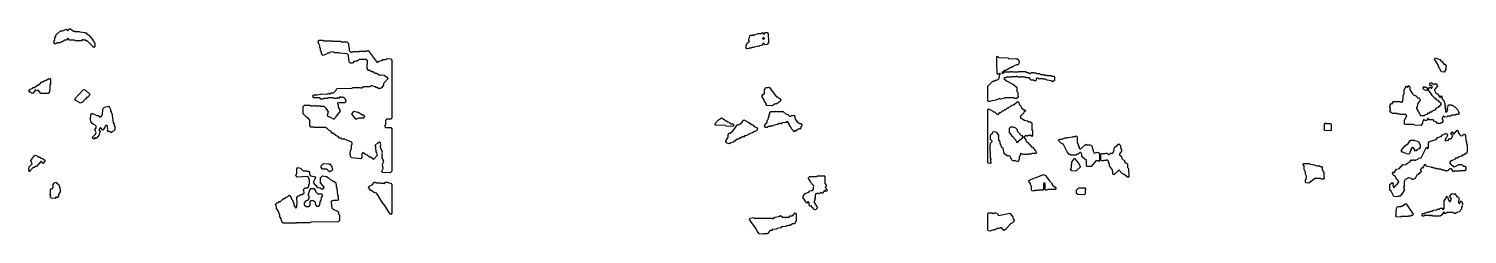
# Model space of a CAD drawing. Header units: millimetres. Extents: x 0 to 8214, y 0 to 597.
# Drawn here: x 4261 to 8214, y 10 to 574 of the extents above; entities that cross this region are included whole.
import ezdxf

# ---------------------------------------------------------------- set-up
doc = ezdxf.new("R2010")
doc.units = ezdxf.units.MM
doc.layers.add('K', color=7, linetype='Continuous')

msp = doc.modelspace()

# ---------------------------------------------------------------- linework, layer by layer
at = {"layer": 'K'}
for points in [[(4423.2, 540), (4420.9, 540), (4417.4, 542.9), (4412.8, 542.9), (4411.7, 544.3), (4408.3, 544.3), (4406, 541.4), (4393.3, 541.4), (4392.2, 540), (4387.5, 542.9), (4373.7, 542.9), (4369.1, 548.5), (4364.6, 542.9), (4360, 542.9), (4358.8, 541.4), (4356.5, 541.4), (4354.2, 538.6), (4350.8, 538.6), (4347.3, 535.7), (4340.4, 535.7), (4335.8, 532.9), (4333.4, 532.9), (4330.5, 536.5), (4331.6, 539.4), (4330.5, 540.8), (4332.8, 543.7), (4332.8, 549.4), (4336.2, 553.7), (4336.2, 556.6), (4348.4, 568.8), (4353, 568.8), (4354.2, 570.3), (4355.4, 568.8), (4364.5, 573.1), (4369.1, 568.8), (4373.7, 574.5), (4376.1, 574.5), (4385.2, 567.4), (4387.6, 568.8), (4388.7, 567.3), (4400.2, 567.3), (4401.4, 565.9), (4415.2, 564.5), (4416.4, 563.1), (4418.7, 563.1), (4422.1, 558.8), (4424.4, 558.8), (4437.7, 543.7), (4437.7, 542.3), (4442.3, 536.6), (4443.4, 533.7), (4443.4, 526.5), (4440.5, 522.8), (4423.2, 540)], [(6232.6, 522.2), (6232.6, 529.4), (6236.4, 535.9), (6239.7, 537.3), (6242.3, 540.8), (6240.2, 543.6), (6240.2, 546.6), (6243.4, 552.2), (6242.3, 553.7), (6245.1, 557.3), (6250.4, 557.3), (6251.6, 558.8), (6252.7, 557.3), (6255.8, 557.3), (6256.9, 558.8), (6264.4, 560.2), (6265.5, 561.6), (6267.7, 561.6), (6268.8, 560.3), (6269.8, 561.6), (6274.1, 561.6), (6277.4, 564.5), (6281.7, 558.8), (6285.9, 564.5), (6290.3, 564.5), (6293.1, 560.9), (6294.2, 536.5), (6290.3, 531.4), (6284.9, 530), (6280.6, 535.7), (6275.3, 528.6), (6269.9, 527.2), (6268.8, 525.7), (6264.5, 527.1), (6263.4, 525.7), (6254.8, 524.3), (6253.8, 522.9), (6249.5, 522.9), (6248.4, 521.4), (6246.2, 522.8), (6245.2, 521.4), (6240.9, 521.4), (6239.8, 520), (6234.8, 519.3), (6232.6, 522.2)], [(5233.9, 202.3), (5237.5, 209.4), (5235.1, 212.2), (5235.1, 215.1), (5232.7, 219.4), (5232.7, 229.4), (5233.9, 230.8), (5232.7, 233.7), (5233.9, 235.1), (5228, 247.9), (5228, 250.9), (5229.1, 252.2), (5227.9, 253.7), (5229.1, 256.5), (5228, 257.9), (5228, 260.8), (5225.1, 264.2), (5222.7, 261.4), (5220.4, 261.4), (5212.7, 253.7), (5213.9, 250.8), (5213.9, 243.7), (5215.1, 242.3), (5215.1, 236.6), (5217.4, 233.7), (5218.6, 226.5), (5208.4, 215.7), (5201.2, 221.4), (5197.6, 221.4), (5191.7, 227.2), (5186.9, 228.6), (5179.8, 234.3), (5176.9, 230.8), (5176.9, 220.8), (5173.9, 217.1), (5148.8, 220), (5145.7, 223.6), (5145.7, 227.9), (5144.5, 229.4), (5145.7, 240.9), (5148.1, 243.7), (5148.1, 253.7), (5150.5, 258), (5150.5, 260.8), (5147.6, 264.3), (5130.9, 270), (5129.7, 271.4), (5122.6, 271.4), (5117.8, 274.3), (5115.4, 274.3), (5111.8, 278.6), (5105.8, 280), (5098.7, 287.1), (5096.3, 287.1), (5091.5, 292.9), (5085.6, 295.7), (5082, 300), (5077.3, 302.9), (5046.3, 302.9), (5045.1, 304.3), (5036.7, 304.3), (5033.7, 307.9), (5033.7, 319.4), (5034.9, 322.2), (5029.5, 328.6), (5024.8, 331.5), (5015.8, 340.8), (5015.8, 360.9), (5018.8, 364.5), (5034.4, 364.5), (5035.6, 363.1), (5042.7, 363.1), (5043.9, 364.5), (5045.1, 363.1), (5046.3, 364.5), (5047.5, 363.1), (5063, 363.1), (5064.2, 361.6), (5072.6, 361.6), (5078, 356.6), (5083.9, 346.5), (5081.6, 336.6), (5084.5, 333.1), (5086.8, 333.1), (5099.9, 325.9), (5106.4, 332.3), (5106.4, 333.7), (5118.3, 348), (5114.7, 356.5), (5112.3, 359.4), (5112.3, 365.1), (5109.9, 368), (5113, 371.6), (5130.9, 371.6), (5133.8, 375.1), (5131.4, 380.8), (5127.3, 385.7), (5124.9, 385.7), (5123.8, 387.1), (5122.6, 385.7), (5119, 385.7), (5116.6, 387.1), (5113, 382.8), (5111.8, 384.3), (5109.5, 384.3), (5108.3, 382.9), (5098.7, 382.9), (5097.5, 384.3), (5084.5, 384.3), (5083.3, 382.9), (5071.4, 382.9), (5070.2, 381.4), (5064.1, 381.4), (5061.7, 384.3), (5045, 384.3), (5042, 389.4), (5045.1, 393.1), (5049.9, 393.1), (5052.2, 391.7), (5053.4, 393.1), (5064.1, 394.5), (5065.3, 395.9), (5080.8, 394.5), (5085.7, 397.4), (5086.9, 395.9), (5089.2, 395.9), (5092.7, 398.8), (5098.7, 398.8), (5105.2, 405.2), (5108.2, 410.2), (5149.9, 411.6), (5151.1, 413.1), (5172.7, 413.1), (5173.8, 411.7), (5175, 413.1), (5176.2, 411.7), (5180.9, 415.9), (5198.8, 415.9), (5203.6, 418.8), (5213.2, 415.9), (5214.4, 414.5), (5218, 414.5), (5222.7, 411.6), (5228.6, 411.6), (5229.8, 413.1), (5232.2, 413.1), (5237.5, 419.4), (5237.5, 425.1), (5249.4, 438), (5246.5, 441.4), (5244.1, 441.4), (5238.2, 445.7), (5228.7, 447.1), (5226.3, 445.7), (5216.7, 451.4), (5213.1, 451.4), (5206, 457.1), (5204.8, 455.7), (5198.8, 460), (5195.2, 460), (5191, 465.1), (5192.2, 486.5), (5189.3, 490), (5170.3, 490), (5161.9, 484.3), (5160.7, 485.7), (5158.3, 484.3), (5156, 485.7), (5151.2, 480), (5145.2, 480), (5142.1, 483.6), (5142.1, 486.5), (5141, 487.9), (5139.8, 502.2), (5136.8, 505.7), (5115.4, 507.1), (5114.2, 508.6), (5101.1, 508.6), (5099.9, 510), (5092.8, 511.4), (5085.7, 507.1), (5082.1, 507.1), (5079.7, 504.3), (5070.1, 501.4), (5065.9, 506.5), (5065.9, 510.8), (5063.5, 515.1), (5063.5, 519.4), (5061.1, 523.6), (5061.1, 527.9), (5056.3, 536.5), (5056.3, 539.4), (5059.4, 543.1), (5070.2, 543.1), (5071.4, 541.6), (5095.2, 541.6), (5096.4, 540.2), (5119.1, 540.2), (5120.2, 538.8), (5135.7, 538.8), (5140, 533.7), (5141.2, 522.3), (5142.3, 520.9), (5142.3, 515.1), (5146.5, 510.2), (5149.9, 510.2), (5151.1, 511.6), (5170.2, 511.6), (5171.4, 513.1), (5190.5, 513.1), (5191.7, 514.5), (5194.1, 514.5), (5219.1, 481.7), (5223.8, 485.9), (5231, 487.3), (5234.6, 490.2), (5241.7, 490.2), (5247.7, 493.1), (5256.1, 491.6), (5259.2, 488), (5259.2, 329.4), (5256.1, 325.7), (5244.2, 325.7), (5241.3, 322.2), (5241.3, 310.8), (5238.9, 306.5), (5241.8, 303.1), (5256.1, 303.1), (5259.2, 299.4), (5259.2, 183.6), (5254.9, 178.6), (5234, 179.3), (5231.5, 183.7), (5235.1, 190.8), (5233.9, 202.3)], [(6283.2, 548), (6280.6, 551.4), (6278, 548), (6280.6, 544.6), (6283.2, 548)], [(6896.6, 376.5), (6896.6, 416.6), (6911.1, 430.2), (6913.8, 430.2), (6917.9, 433.1), (6920.7, 433.1), (6926.1, 435.9), (6928.1, 438), (6929.5, 448), (6932.2, 450.8), (6930.3, 452.8), (6927.6, 450), (6924.8, 450), (6922.7, 452.2), (6922.7, 463.6), (6921.3, 465.1), (6921.3, 496.6), (6923.4, 498.8), (6927.6, 495.9), (6952.3, 494.5), (6955, 491.6), (6974.2, 493.1), (6975.6, 491.6), (6979.7, 491.6), (6983.2, 485.1), (6981.8, 477.9), (6979.7, 475.7), (6975.6, 475.7), (6967.4, 471.5), (6964.6, 468.6), (6961.9, 468.6), (6946.8, 460), (6944, 460), (6935.3, 453.7), (6937.2, 451.6), (6941.2, 453), (6944, 455.9), (6959, 455.9), (6960.4, 457.3), (6963.2, 457.3), (6964.6, 455.9), (6981, 455.9), (6982.4, 457.3), (7000.3, 457.3), (7004.4, 454.5), (7008.5, 454.5), (7011.2, 451.6), (7013.9, 451.6), (7016.6, 454.5), (7019.5, 454.5), (7020.8, 453.1), (7022.2, 454.5), (7023.6, 453.1), (7029.1, 453.1), (7030.4, 451.6), (7038.7, 451.6), (7041.4, 448.8), (7051, 448.8), (7052.4, 447.3), (7057.8, 447.3), (7059.2, 445.9), (7071.6, 445.9), (7072.9, 444.5), (7078.4, 444.5), (7080.5, 442.3), (7080.5, 432.2), (7075.6, 428.6), (7071.5, 431.4), (7060.5, 432.9), (7055, 435.7), (7049.5, 435.7), (7048.2, 437.1), (7035.8, 437.1), (7034.5, 438.6), (7031.8, 438.6), (7029.8, 436.5), (7029.8, 433.6), (7027.7, 431.4), (7024.9, 431.4), (7023.5, 432.9), (7015.2, 432.9), (7011.1, 440), (7001.6, 440), (7000.2, 441.4), (6994.7, 441.4), (6993.3, 442.9), (6990.7, 442.9), (6989.3, 441.4), (6979.6, 441.4), (6975.6, 444.3), (6974.2, 442.9), (6963.2, 442.9), (6961.9, 441.4), (6952.2, 441.4), (6950.8, 442.8), (6945.4, 440), (6942.7, 440), (6940.7, 438), (6948.2, 431.6), (6967.4, 421.6), (6974.9, 415.2), (6976.3, 412.3), (6976.3, 402.3), (6979.1, 399.4), (6979.1, 390.9), (6980.4, 389.4), (6980.4, 386.5), (6975.6, 382.9), (6970, 382.9), (6968.6, 384.3), (6942.7, 384.3), (6941.3, 382.9), (6931.6, 381.4), (6930.3, 382.8), (6919.4, 378.6), (6904.3, 375.7), (6902.9, 374.3), (6898, 375), (6896.6, 376.5)], [(8144.1, 456.4), (8135.5, 470.8), (8135.5, 473.6), (8124.1, 490.8), (8126.6, 494.5), (8139, 490.2), (8142.8, 485.9), (8144.7, 485.9), (8150.4, 477.3), (8153.2, 477.3), (8156.6, 472.3), (8155.6, 469.4), (8155.6, 462.2), (8151.3, 455.7), (8144.1, 456.4)], [(4266.7, 400), (4264.4, 400), (4261.4, 403.7), (4265.5, 408.8), (4271.3, 410.2), (4273.6, 413.1), (4277, 413.1), (4283.9, 418.8), (4286.2, 418.8), (4288.5, 421.6), (4290.8, 421.6), (4297.7, 428.8), (4301.2, 428.8), (4303.5, 431.6), (4305.8, 431.6), (4306.9, 433.1), (4310.4, 433.1), (4315, 437.3), (4317.3, 437.3), (4318.5, 438.8), (4321.5, 435.1), (4321.5, 423.6), (4319.2, 420.8), (4319.2, 406.5), (4318, 405.1), (4318, 400.8), (4315.1, 397.1), (4294.3, 397.1), (4287.4, 405.7), (4282.8, 404.3), (4281.6, 405.7), (4279.4, 405.7), (4272.5, 397.1), (4268.4, 397.9), (4266.7, 400)], [(4388, 382.3), (4411.7, 407.4), (4417.5, 405.9), (4429.7, 393.7), (4423.2, 385.7), (4422.1, 387.1), (4417.5, 381.4), (4416.4, 381.4), (4409.5, 372.9), (4403.6, 370), (4390.9, 377.2), (4388, 382.3)], [(6287.5, 366.5), (6287.5, 369.4), (6282.1, 376.5), (6282.1, 379.4), (6276.7, 386.5), (6276.7, 390.9), (6279.5, 394.6), (6280.6, 393.1), (6283.2, 396.6), (6283.2, 408), (6288.1, 413.1), (6293.5, 413.1), (6295.7, 414.5), (6316.2, 387.3), (6319.4, 387.3), (6323.7, 383.1), (6325.8, 383.1), (6328.6, 379.4), (6325.9, 374.3), (6315, 367.1), (6312.9, 368.6), (6304.3, 362.9), (6289.7, 363.6), (6287.5, 366.5)], [(8067.8, 311.4), (8043.1, 311.4), (8040.7, 315.1), (8041.6, 316.6), (8041.6, 323.7), (8048.3, 335.1), (8046, 338.6), (8030.8, 338.6), (8029.8, 340), (8023.2, 340), (8022.2, 341.4), (8009, 341.4), (8006.1, 344.3), (8004.2, 344.3), (8001.8, 348), (8003.7, 350.8), (8003.7, 355.1), (8001.8, 357.9), (8001.8, 360.8), (8003.7, 363.7), (8002.7, 365.1), (8005.2, 368.8), (8007.1, 367.4), (8011.8, 374.5), (8030.9, 374.5), (8031.8, 373.1), (8035.5, 373.1), (8037.8, 376.6), (8037.8, 380.8), (8038.8, 382.3), (8038.8, 392.3), (8040.7, 395.1), (8040.7, 405.1), (8041.6, 408), (8046.9, 417.4), (8049.8, 414.5), (8051.6, 414.5), (8054.5, 418.9), (8057, 415.1), (8057, 408), (8064.1, 395.9), (8066.9, 393), (8073.6, 390.2), (8078.3, 384.5), (8082.1, 384.5), (8085.5, 379.4), (8085.5, 377.9), (8079.8, 370.8), (8077.9, 366.5), (8076.9, 360.8), (8075, 357.9), (8075, 355.1), (8080.7, 346.6), (8085.9, 335.9), (8097.2, 335.9), (8100, 338.8), (8105.7, 340.2), (8107.6, 343.1), (8109.5, 341.7), (8113.3, 345.9), (8117.1, 345.9), (8119, 348.8), (8126.6, 351.6), (8131.3, 357.3), (8135.1, 358.8), (8137, 361.6), (8138.9, 361.6), (8144, 368), (8141.7, 371.4), (8137.9, 372.9), (8135.1, 377.2), (8131.3, 378.6), (8129.4, 381.5), (8124.7, 384.3), (8119, 390), (8107.1, 408), (8110.4, 413.1), (8112.3, 413.1), (8113.3, 414.6), (8115.3, 411.6), (8117.1, 411.6), (8119.4, 415.1), (8117.1, 418.6), (8115.3, 418.6), (8114.3, 417.1), (8110.9, 422.2), (8113.3, 425.9), (8117.2, 425.9), (8123.8, 421.7), (8125.6, 423.1), (8129.5, 423.1), (8132.9, 418), (8124.4, 406.5), (8124.4, 405.1), (8128.6, 397.3), (8132.4, 395.9), (8138.1, 387.3), (8139.9, 386), (8142.7, 390.3), (8145.2, 386.5), (8143.3, 383.7), (8149.9, 376.6), (8152.8, 369.4), (8152.8, 363.7), (8154.7, 360.8), (8152.8, 356.5), (8154.7, 353.7), (8154.7, 348), (8157, 344.6), (8161.1, 350.8), (8159.2, 355.1), (8162.1, 360.8), (8161.1, 362.2), (8163.6, 365.9), (8169.4, 365.9), (8170.3, 364.5), (8174.1, 364.5), (8176.9, 361.6), (8180.7, 360.2), (8183.6, 355.9), (8187.4, 353), (8192.7, 343.7), (8189.3, 338.6), (8187.3, 338.6), (8186.3, 340), (8181.7, 337.1), (8173.1, 337.1), (8168.4, 334.3), (8165.6, 334.3), (8164.6, 332.8), (8163.6, 334.3), (8159.9, 334.3), (8158.9, 332.9), (8153.1, 331.4), (8149.4, 335.7), (8144.3, 328), (8147.1, 323.7), (8147.1, 319.4), (8144.7, 315.7), (8142.8, 315.7), (8141.8, 314.3), (8138.1, 314.3), (8137.1, 312.8), (8136.1, 314.3), (8133.2, 314.3), (8129.4, 318.6), (8124.7, 320), (8120.9, 324.3), (8110.5, 324.3), (8106.7, 328.5), (8103, 322.9), (8097.2, 322.9), (8096.2, 324.3), (8094.4, 324.3), (8092.1, 320.8), (8091.2, 315.1), (8086.8, 308.6), (8068.7, 310), (8067.8, 311.4)], [(8092.8, 410.8), (8096.2, 416), (8098.2, 414.5), (8102, 414.5), (8105.4, 409.4), (8103, 404.3), (8095.3, 407.2), (8092.8, 410.8)], [(4436.3, 276.5), (4444.4, 285.2), (4446.7, 289.4), (4443.2, 296.5), (4446.7, 302.3), (4446.7, 306.5), (4443.9, 310), (4439.3, 311.4), (4435.8, 314.3), (4431.7, 319.3), (4430.6, 329.4), (4431.7, 330.9), (4431.7, 338), (4434.7, 341.6), (4437, 341.6), (4448.6, 335.9), (4452, 335.9), (4458.9, 331.7), (4464, 338), (4465.1, 352.3), (4466.3, 355.2), (4469.2, 358.8), (4480.8, 361.6), (4483.7, 358), (4486, 352.3), (4486, 349.4), (4488.3, 346.6), (4488.3, 343.7), (4489.5, 342.3), (4492.9, 316.6), (4496.4, 312.3), (4496.4, 308), (4497.5, 306.6), (4497.5, 296.5), (4494.6, 292.9), (4490, 291.4), (4487.7, 288.5), (4483, 292.8), (4480.7, 291.4), (4477.8, 295.1), (4478.9, 297.9), (4477.7, 299.4), (4478.9, 300.8), (4477.8, 302.2), (4477.8, 306.5), (4473.9, 310), (4471.1, 306.5), (4469.9, 302.2), (4464.6, 295.7), (4458.9, 302.8), (4453.8, 296.5), (4457.3, 292.3), (4455, 285.1), (4456.1, 283.7), (4446.2, 272.8), (4443.9, 275.7), (4440.5, 271.4), (4438.7, 272.2), (4436.3, 276.5)], [(6898.7, 354.5), (6909.8, 348.8), (6912.5, 345.9), (6915.3, 345.9), (6922.1, 340.2), (6926.1, 340.2), (6930.3, 344.5), (6933, 344.5), (6937.1, 348.8), (6939.9, 348.8), (6944, 353.1), (6946.7, 353.1), (6950.8, 357.3), (6953.6, 357.3), (6956.3, 360.2), (6960.4, 361.6), (6963.1, 364.5), (6967.3, 365.9), (6979.7, 374.5), (6981.8, 372.3), (6983.2, 366.6), (6987.3, 362.3), (6988.7, 358), (6996.1, 351.6), (6998.9, 351.6), (7001.1, 349.4), (6995.5, 345.1), (6995.5, 343.6), (6987.3, 335.1), (6985.9, 330.9), (6997.5, 323.1), (7005.7, 321.6), (7009.9, 318.8), (7014, 318.8), (7017.5, 315.1), (7017.5, 296.6), (7020.2, 293.7), (7020.2, 280.8), (7018, 278.5), (7013.9, 282.8), (7012.6, 281.4), (7007.1, 281.4), (7004.3, 278.5), (7002.9, 280), (7000.3, 280), (6995.6, 276.5), (7001, 269.4), (7002.4, 265.2), (7005.8, 263), (7018.1, 248.8), (7019.5, 248.8), (7028.4, 239.4), (7031.2, 233.7), (7029.1, 231.4), (7018.1, 231.4), (7016.7, 230), (7007.1, 230), (7005.7, 228.6), (6994.7, 228.6), (6987.9, 231.4), (6985.9, 229.3), (6985.9, 225.1), (6983.2, 222.2), (6983.2, 215.1), (6979.7, 208.5), (6972.8, 211.4), (6965.9, 211.4), (6962.4, 215), (6959.7, 222.2), (6957.7, 224.3), (6955, 225.7), (6949.5, 225.7), (6941.9, 232.2), (6939.1, 245.1), (6935, 249.3), (6933.6, 255.1), (6930.9, 257.9), (6930.9, 263.6), (6926.8, 269.4), (6926.8, 276.5), (6925.4, 278), (6926.8, 279.4), (6926.8, 282.2), (6920.6, 290), (6911.2, 291.4), (6907.8, 285), (6903.7, 280.8), (6903.7, 270.9), (6907.8, 266.6), (6907.8, 263.6), (6903.7, 259.3), (6903.7, 255.1), (6902.3, 253.6), (6902.3, 239.4), (6903.7, 238), (6902.3, 236.5), (6903.7, 235.1), (6903.7, 219.4), (6905, 218), (6905, 215.1), (6903.7, 213.7), (6905.1, 212.2), (6903.7, 210.8), (6906.4, 206.5), (6904.3, 204.3), (6898, 205), (6896.6, 206.5), (6896.6, 352.3), (6898.7, 354.5)], [(5163.1, 327.3), (5169, 330.2), (5182.1, 330.2), (5185, 333.7), (5182.1, 337.1), (5178.6, 337.1), (5166.6, 344.3), (5153.6, 347.1), (5148.3, 340.8), (5158.4, 327.3), (5163.1, 327.3)], [(6149.3, 310), (6146.5, 313.7), (6156.8, 324.5), (6165.5, 330.2), (6182.8, 318.8), (6187.1, 317.3), (6191.4, 313.1), (6196.7, 313.1), (6199.5, 309.4), (6196.7, 305.7), (6177.3, 307.2), (6176.2, 308.6), (6149.3, 310)], [(6183.2, 276.6), (6183.2, 283.7), (6185.9, 287.3), (6189.1, 287.3), (6196.6, 294.5), (6204.7, 303.7), (6204.7, 305.1), (6208.5, 310.2), (6211.7, 310.2), (6219.2, 314.5), (6226.8, 324.5), (6239.8, 317.3), (6241.9, 314.5), (6245.1, 314.5), (6249.4, 310.2), (6251.6, 310.2), (6254.9, 305.9), (6261.3, 303), (6264, 299.4), (6261.3, 294.3), (6253.8, 291.4), (6250.5, 288.6), (6244.1, 287.2), (6232.2, 280), (6229, 281.4), (6225.8, 277.1), (6223.6, 278.6), (6217.2, 274.3), (6214, 274.3), (6210.7, 270), (6208.6, 271.4), (6207.5, 270), (6205.4, 270), (6202.1, 265.7), (6198.9, 265.7), (6196.8, 262.9), (6190.3, 261.4), (6187, 258.6), (6180.5, 260), (6176.7, 265.1), (6176.7, 266.6), (6183.2, 276.6)], [(6351, 313.6), (6346.2, 320), (6342, 317.2), (6332.3, 315.7), (6327.9, 312.8), (6326.8, 314.3), (6323.7, 314.3), (6319.4, 311.4), (6309.7, 310), (6304.3, 307.1), (6300, 307.1), (6298.9, 305.7), (6294.6, 305.7), (6290.3, 302.9), (6285.9, 302.9), (6283.2, 308), (6290.7, 318), (6290.7, 322.3), (6292.9, 325.1), (6294, 330.9), (6296.1, 333.7), (6296.1, 338), (6298.3, 340.9), (6298.3, 343.7), (6301, 347.3), (6315, 347.3), (6316.1, 348.8), (6317.2, 347.3), (6334.4, 347.3), (6343, 340.2), (6347.4, 338.8), (6351.6, 334.5), (6355.9, 334.5), (6356.9, 335.9), (6361.3, 335.9), (6363.5, 337.4), (6366.2, 333.7), (6366.2, 329.4), (6368.4, 325.2), (6373.2, 318.8), (6380.7, 314.5), (6382.8, 314.5), (6385.6, 310.9), (6385.6, 307.9), (6383.4, 305.1), (6383.4, 302.2), (6380.6, 298.5), (6379.5, 300), (6377.4, 300), (6372.1, 297.2), (6369.9, 294.3), (6366.7, 294.3), (6364.5, 291.4), (6357.4, 299.3), (6356.3, 303.6), (6351, 310.8), (6351, 313.6)], [(6983.7, 268.7), (6991.9, 274.5), (6993.9, 277.9), (6992, 280), (6989.2, 280), (6985.7, 283.6), (6985.7, 285.1), (6978.9, 292.2), (6978.9, 296.5), (6974.1, 301.4), (6967.3, 304.3), (6959.1, 304.3), (6955.8, 300.8), (6955.8, 289.4), (6963.3, 280.2), (6966.7, 278), (6968.1, 273.7), (6973.6, 268), (6976.9, 261.7), (6981.6, 265.2), (6983.7, 268.7)], [(7155.7, 229.4), (7152.4, 234.3), (7149.7, 234.3), (7145.6, 230), (7142.8, 230), (7138.7, 227.1), (7124.9, 227.1), (7123.6, 228.6), (7120.8, 228.6), (7114.6, 236.5), (7105, 256.5), (7103, 258.6), (7100.3, 258.6), (7089.9, 268), (7096.2, 271.6), (7101.7, 271.6), (7108.5, 274.5), (7115.3, 274.5), (7116.7, 275.9), (7130.4, 277.3), (7131.8, 278.8), (7137.3, 278.8), (7140.1, 280.2), (7142.2, 278), (7142.2, 260.9), (7145, 258), (7145, 253.7), (7147.7, 249.4), (7147.7, 246.6), (7149.7, 244.5), (7152.4, 244.5), (7166.1, 257.4), (7167.5, 255.9), (7177.1, 255.9), (7179.9, 254.5), (7183.3, 250.9), (7184.7, 243.7), (7186.1, 242.3), (7186.1, 238), (7189.5, 233.1), (7199, 235.9), (7203.9, 232.3), (7203.9, 212.2), (7201.8, 210), (7199, 211.4), (7193.6, 211.4), (7181.2, 195.7), (7169.5, 196.4), (7168.1, 197.9), (7168.1, 212.2), (7155.7, 223.6), (7155.7, 229.4)], [(7822.6, 295), (7821.2, 298), (7822.6, 299.4), (7822.6, 313.7), (7824.8, 316), (7826.2, 314.5), (7838.7, 314.5), (7840.8, 312.3), (7840.8, 296.5), (7838.7, 294.3), (7822.6, 295)], [(8001.8, 146.6), (8008.1, 151.7), (8010.6, 148), (8009.6, 143.7), (8012.9, 138.8), (8013.7, 138.8), (8018.4, 144.5), (8021.3, 145.9), (8026.5, 153.7), (8026.5, 155.1), (8024.1, 158.6), (8021.3, 160), (8015.6, 170), (8013.7, 170), (8011.3, 173.6), (8009.4, 178), (8011.9, 181.7), (8013.8, 178.9), (8020.3, 188.8), (8027.9, 190.2), (8031.7, 195.9), (8033.6, 195.9), (8037.4, 201.6), (8045, 200.2), (8048.8, 204.5), (8050.7, 204.5), (8052.6, 207.3), (8056.4, 208.8), (8060.2, 214.6), (8061.2, 213.1), (8064.9, 213.1), (8065.9, 214.5), (8069.8, 214.5), (8071.6, 211.7), (8074.4, 214.5), (8079.1, 215.9), (8081, 218.8), (8087.7, 220.2), (8102.9, 248.9), (8105.8, 244.6), (8108, 248), (8108, 260.8), (8110.4, 264.5), (8129.4, 270.2), (8133.2, 275.9), (8142.7, 278.8), (8146.5, 283), (8154.1, 285.9), (8155, 287.4), (8158, 285.9), (8160.4, 280.8), (8157, 274.3), (8156.1, 274.3), (8152.8, 269.4), (8155.1, 266), (8156.9, 268.8), (8161.7, 267.4), (8165.5, 273.1), (8168.4, 273.1), (8169.3, 271.7), (8171.1, 273), (8175.3, 280.8), (8173.1, 284.2), (8172.1, 282.8), (8169.7, 286.5), (8173.1, 291.7), (8176.9, 285.9), (8178.7, 285.9), (8186.4, 296), (8189.8, 292.3), (8189.8, 289.4), (8194, 283), (8196.8, 280.2), (8202.4, 281.6), (8204.3, 284.5), (8207.3, 284.5), (8209.7, 280.9), (8210.7, 266.6), (8212.5, 263.7), (8212.5, 259.4), (8214.4, 253.7), (8214.4, 235.1), (8212, 231.4), (8210.1, 231.4), (8208.2, 228.6), (8206.3, 228.6), (8205.4, 227.1), (8200.6, 227.1), (8198.8, 224.3), (8192.1, 222.9), (8187.4, 218.6), (8182.6, 218.6), (8180.7, 215.7), (8169.4, 211.4), (8166.1, 206.5), (8170.3, 200.2), (8174.1, 198.8), (8176, 195.9), (8181.6, 195.9), (8191.1, 201.6), (8198.8, 201.6), (8199.7, 200.2), (8201.6, 200.2), (8203.5, 197.3), (8208.2, 197.3), (8210.7, 193.7), (8210.7, 187.9), (8208.2, 184.3), (8194, 184.3), (8193.1, 182.9), (8178.8, 182.9), (8176.9, 181.4), (8171.1, 190), (8166.5, 190), (8160.8, 184.3), (8152.2, 184.3), (8151.2, 185.7), (8147.4, 185.7), (8146.5, 187.1), (8142.7, 187.1), (8141.7, 188.6), (8134.2, 188.6), (8133.2, 190), (8128.5, 190), (8127.5, 191.4), (8120.9, 191.4), (8119.9, 192.9), (8116.1, 192.9), (8115.2, 194.3), (8104.8, 195.7), (8098.2, 202.8), (8091.6, 191.4), (8089.7, 192.8), (8085.5, 186.5), (8088.3, 182.2), (8085.9, 178.6), (8084, 178.6), (8082.1, 175.7), (8080.2, 175.7), (8078.3, 172.8), (8077.3, 174.2), (8071.7, 162.9), (8066.9, 161.4), (8066, 160), (8063, 160), (8060.2, 162.9), (8055.4, 164.3), (8054.5, 165.7), (8044.2, 160), (8040.9, 155.1), (8040.9, 142.2), (8039, 139.4), (8040.9, 135.1), (8040.9, 130.8), (8034.7, 120), (8033.7, 120), (8029.9, 114.3), (8025.2, 114.3), (8024.2, 112.9), (8013.2, 113.6), (8005.2, 128.6), (8001.8, 130.8), (8001.8, 146.6)], [(7240.7, 175.1), (7240.7, 182.2), (7239.4, 183.6), (7239.4, 186.5), (7231.1, 197.9), (7231.1, 203.6), (7228.4, 207.9), (7228.4, 210.8), (7225.1, 214.3), (7222.4, 212.9), (7215.5, 212.9), (7214.1, 211.4), (7210, 211.4), (7207.8, 213.6), (7207.8, 229.4), (7210, 231.6), (7219.5, 231.6), (7220.9, 233.1), (7223.7, 233.1), (7229.2, 228.8), (7234.6, 233.1), (7240.1, 233.1), (7243.5, 239.4), (7244.9, 248), (7256.6, 258.8), (7261.5, 253.7), (7261.5, 248), (7264.2, 242.3), (7264.2, 237.9), (7258.8, 230.8), (7258.8, 228), (7264.2, 223.7), (7265.6, 218), (7273.9, 210.8), (7272.5, 208), (7274.5, 205.9), (7277.2, 205.9), (7280.7, 202.3), (7280.7, 193.7), (7283.4, 190.9), (7284.8, 167.9), (7282.7, 165.7), (7271.6, 174.3), (7266.1, 177.2), (7257.9, 185.7), (7256.6, 185.7), (7242.9, 172.8), (7240.7, 175.1)], [(8038.4, 235.7), (8035.5, 235.7), (8033.1, 239.4), (8043.1, 253.1), (8045, 253.1), (8046.9, 255.9), (8048.8, 255.9), (8049.7, 257.3), (8051.6, 257.3), (8057.3, 267.3), (8059.2, 267.3), (8060.2, 268.8), (8068.8, 268.8), (8069.8, 267.3), (8077.4, 265.9), (8078.3, 264.5), (8080.2, 264.5), (8085.5, 255.1), (8085.5, 249.4), (8082.1, 244.3), (8080.2, 244.3), (8077.3, 241.4), (8074.5, 241.4), (8072.6, 238.5), (8066.8, 247.2), (8063.1, 248.6), (8059.9, 243.6), (8059.9, 240.8), (8057, 236.5), (8057, 233.6), (8054.6, 230), (8048.4, 230.7), (8039.3, 234.3), (8038.4, 235.7)], [(4262.6, 186.5), (4261.4, 187.9), (4261.4, 190.9), (4262.6, 192.3), (4262.6, 195.1), (4270.6, 203.7), (4267.2, 212.3), (4278.2, 227.4), (4286.3, 224.5), (4289.8, 221.6), (4292.1, 221.6), (4295.5, 218.8), (4301.3, 217.3), (4306.6, 212.3), (4301.3, 204.2), (4296.6, 210), (4294.4, 210), (4282.8, 195.7), (4281.7, 197.1), (4277.1, 192.9), (4273.7, 192.9), (4267.4, 186.5), (4264.4, 181.4), (4261.4, 185.1), (4262.6, 186.5)], [(5064.7, 193.6), (5064.7, 198), (5071.3, 204.5), (5085.7, 203.1), (5086.8, 201.7), (5089.2, 203.1), (5094.7, 195.1), (5095.9, 186.5), (5092.8, 182.9), (5089.3, 182.9), (5088, 181.4), (5080.8, 188.6), (5068.9, 188.6), (5064.7, 193.6)], [(7128.3, 208), (7131.1, 213.7), (7136, 218.8), (7139.5, 212.3), (7146.3, 205.2), (7151.8, 195.1), (7138.7, 182.9), (7127.7, 184.3), (7124.2, 189.4), (7126.9, 192.3), (7126.9, 202.3), (7128.3, 203.7), (7128.3, 208)], [(7772.1, 151.4), (7770, 153.6), (7770, 159.4), (7771.4, 160.9), (7772.8, 169.4), (7770, 175.1), (7770, 180.8), (7765.9, 187.9), (7765.9, 197.9), (7763.1, 202.3), (7765.2, 204.5), (7779.1, 204.5), (7790.2, 200.2), (7792.9, 201.6), (7802.6, 197.4), (7806.8, 198.8), (7811, 195.9), (7813.8, 195.9), (7815.9, 193.7), (7815.9, 186.6), (7820, 179.4), (7820, 168), (7821.4, 166.6), (7821.4, 163.6), (7819.3, 161.4), (7813.7, 161.4), (7812.3, 162.9), (7799.8, 162.9), (7797.1, 164.3), (7779.1, 150), (7772.1, 151.4)], [(4951.4, 62.2), (4949.1, 66.5), (4947.9, 72.2), (4941.9, 80.8), (4941.9, 85.1), (4939.5, 90.8), (4944.9, 97.3), (4947.3, 97.3), (4949.7, 100.2), (4953.3, 100.2), (4960.4, 107.3), (4962.8, 107.3), (4967.6, 111.6), (4972.3, 113.1), (4977.2, 117.4), (4982.6, 110.9), (4983.8, 106.6), (4987.4, 102.3), (4987.4, 99.4), (4989.8, 95.1), (4989.8, 89.4), (4995.1, 81.7), (4997.9, 85.1), (4997.9, 92.3), (4999.1, 93.7), (4997.9, 110.9), (5002.1, 115.9), (5004.5, 115.9), (5008.1, 118.8), (5012.9, 118.8), (5018.2, 123.7), (5017, 130.8), (5015.8, 132.2), (5018.8, 135.9), (5021.2, 137.3), (5028.4, 137.3), (5031.3, 140.9), (5031.3, 146.6), (5032.5, 148), (5032.5, 160.8), (5031.3, 162.2), (5031.3, 165.1), (5028.4, 168.6), (4998.6, 167.1), (4995.5, 170.8), (4997.9, 178), (4997.9, 189.4), (5001, 193.1), (5008.2, 191.6), (5015.3, 184.5), (5024.9, 184.5), (5026.1, 183.1), (5029.7, 183.1), (5032.7, 179.4), (5032.7, 173.7), (5035.6, 170.2), (5046.3, 168.8), (5049.4, 165.1), (5043.4, 152.3), (5054.7, 138.8), (5061.8, 137.3), (5066.6, 134.5), (5070.1, 134.5), (5073, 138), (5073, 139.4), (5063.5, 150.8), (5063.5, 165.1), (5068.9, 170.2), (5079.7, 168.8), (5084.5, 165.9), (5089.3, 160.2), (5094, 158.8), (5097.6, 154.5), (5099.9, 155.9), (5105.4, 150.9), (5105.4, 148), (5106.6, 146.6), (5106.6, 139.4), (5107.8, 138), (5107.8, 132.3), (5109, 130.9), (5109, 123.7), (5110.2, 122.3), (5110.2, 116.6), (5111.4, 115.1), (5111.4, 108), (5112.6, 106.5), (5109.5, 102.9), (5097.6, 102.9), (5096.4, 101.4), (5094, 101.4), (5091.1, 98), (5092.3, 96.6), (5094.7, 82.3), (5097.6, 78.8), (5109.5, 73), (5112.5, 69.4), (5112.5, 65.1), (5114.9, 62.3), (5114.9, 47.9), (5111.9, 44.3), (5036.8, 42.9), (5035.6, 41.4), (4997.5, 41.4), (4996.3, 40), (4959.8, 40.7), (4956.2, 46.5), (4955, 53.6), (4951.4, 57.9), (4951.4, 62.2)], [(6405.8, 90.8), (6405.8, 96.5), (6403.2, 99.9), (6400, 95.7), (6388.6, 110.8), (6390.8, 113.7), (6390.8, 116.6), (6394.6, 121.6), (6405.3, 125.9), (6407.5, 128.8), (6415, 130.2), (6417.7, 133.7), (6417.7, 139.4), (6418.7, 140.8), (6417.7, 143.6), (6409.1, 153.6), (6409.1, 156.5), (6403.6, 163.7), (6407.5, 168.8), (6426.9, 168.8), (6427.9, 170.2), (6445.1, 170.2), (6446.3, 171.7), (6449.1, 168), (6449.1, 149.4), (6452.3, 145.1), (6452.3, 142.2), (6450.1, 138), (6455.5, 130.8), (6452.7, 127.1), (6449.5, 131.4), (6443.1, 122.9), (6440.8, 122.9), (6437.7, 125.7), (6433.4, 121.4), (6428, 122.8), (6427, 121.4), (6424.8, 121.4), (6422.2, 117.9), (6422.2, 110.8), (6421.1, 108), (6422.2, 105.1), (6418.9, 99.4), (6428.6, 82.2), (6423.7, 77.1), (6419.9, 77.9), (6410.7, 88.5), (6408.6, 87.1), (6405.8, 90.8)], [(7016.6, 161.6), (7034.5, 167.3), (7049.6, 174.5), (7055.1, 171.6), (7058.6, 168), (7065.4, 158), (7072.3, 150.9), (7075, 145.2), (7081.9, 139.5), (7084.7, 135.1), (7082.5, 132.9), (7062, 132.9), (7060.6, 131.4), (7056.4, 131.4), (7054.3, 133.6), (7054.3, 149.3), (7052.3, 151.4), (7050.4, 149.3), (7050.4, 133.6), (7048.3, 131.4), (7035.9, 131.4), (7034.5, 130), (7024.9, 130), (7023.6, 128.6), (7018.7, 129.3), (7017.3, 130.8), (7017.3, 140.8), (7014.5, 146.5), (7014.5, 149.4), (7009, 156.6), (7016.6, 161.6)], [(4321.3, 112.2), (4321.3, 115.1), (4322.4, 116.5), (4320.1, 119.4), (4321.3, 122.3), (4321.3, 132.3), (4324.3, 136), (4325.4, 134.5), (4328.2, 138), (4328.2, 146.6), (4332.3, 151.6), (4335.8, 153.1), (4339.3, 148.8), (4341.6, 148.8), (4344.5, 145.1), (4344.5, 140.9), (4346.8, 138), (4346.8, 135.1), (4347.9, 133.7), (4347.9, 126.5), (4343.3, 119.4), (4343.3, 115.1), (4339.2, 109.9), (4336.9, 112.8), (4333.5, 108.6), (4323.6, 109.3), (4321.3, 112.2)], [(5037.9, 103.1), (5042.7, 103.1), (5045.2, 101.6), (5048.2, 98), (5048.2, 92.3), (5053.5, 85.9), (5058.2, 87.3), (5061.1, 90.9), (5062.3, 99.4), (5064.7, 103.7), (5065.9, 110.9), (5069.4, 116.5), (5066.5, 120), (5057, 120), (5054.6, 121.5), (5050.4, 126.5), (5050.4, 129.4), (5046.3, 134.3), (5035.6, 134.3), (5032.7, 130.8), (5030.3, 122.2), (5028, 119.4), (5031.5, 115.1), (5031.5, 107.9), (5027.3, 102.9), (5022.5, 101.4), (5018.4, 96.5), (5018.4, 90.9), (5023.7, 85.9), (5031.9, 85.9), (5034.9, 89.4), (5034.9, 99.4), (5037.9, 103.1)], [(5216.7, 122.9), (5209.5, 124.3), (5203.6, 130), (5201.2, 130), (5194.6, 138), (5197.6, 141.6), (5204.8, 145.9), (5211.9, 153.1), (5214.4, 153.1), (5215.6, 151.6), (5228.7, 151.6), (5229.9, 150.2), (5237.1, 150.2), (5238.2, 148.8), (5241.7, 153.1), (5249, 153.1), (5250.2, 151.6), (5256.1, 150.2), (5259.2, 146.6), (5259.2, 67.9), (5256.1, 64.2), (5250.6, 70.8), (5239.9, 89.3), (5231.6, 99.3), (5222, 116.5), (5216.7, 122.9)], [(7165.5, 132.2), (7164.2, 130.8), (7164.2, 120.8), (7162, 118.6), (7144.8, 119.3), (7140.7, 122.2), (7140.7, 130.9), (7146.9, 137.3), (7163.4, 137.3), (7165.5, 135.1), (7165.5, 132.2)], [(8112.4, 60), (8111.4, 61.4), (8102.9, 61.4), (8102, 62.8), (8101.1, 61.4), (8097.3, 61.4), (8096.3, 60), (8092.4, 60), (8090, 63.7), (8092.4, 67.3), (8097.2, 67.3), (8098.1, 68.8), (8101.9, 68.8), (8102.9, 70.2), (8106.7, 70.2), (8107.6, 71.6), (8111.4, 71.6), (8112.3, 73.1), (8117.1, 73.1), (8121.8, 75.9), (8130.4, 77.3), (8131.3, 78.8), (8136.1, 78.8), (8140.8, 81.6), (8145.6, 81.6), (8148.4, 77.4), (8150.7, 80.8), (8150.7, 100.8), (8158.9, 114.6), (8161.3, 110.9), (8162.3, 105.1), (8165.6, 100.2), (8167.3, 100.2), (8171.5, 106.5), (8166.8, 113.7), (8172.1, 121.6), (8178.7, 120.2), (8179.7, 121.7), (8186.4, 113), (8190.2, 111.6), (8192.7, 108), (8191.7, 106.5), (8191.7, 102.2), (8189.8, 98), (8192.1, 94.5), (8193, 94.5), (8197.8, 101.7), (8202.1, 93.7), (8199.3, 88), (8200.2, 86.5), (8198.3, 83.6), (8198.3, 80.8), (8199.3, 79.4), (8192.1, 71.4), (8185.5, 70), (8181.7, 67.1), (8178.7, 67.1), (8175, 70), (8158.9, 70), (8156.1, 67.1), (8153.1, 67.1), (8150.3, 71.4), (8144.7, 62.9), (8139.9, 60), (8119, 60), (8118, 61.4), (8114.3, 61.4), (8112.4, 60)], [(8018.9, 75.1), (8019.8, 76.6), (8019.8, 80.8), (8023.2, 85.9), (8031.7, 85.9), (8032.7, 87.3), (8035.5, 87.3), (8039.3, 90.2), (8041.2, 90.2), (8044.1, 93.1), (8047, 93.1), (8065.6, 65.1), (8063.1, 61.4), (8060.3, 61.4), (8059.3, 60), (8052.7, 60), (8051.8, 58.6), (8049.7, 58.6), (8048.9, 59.9), (8048, 58.6), (8032.8, 58.6), (8031.8, 57.1), (8019.9, 57.9), (8017.9, 60.8), (8018.9, 63.7), (8018.9, 75.1)], [(6245.6, 45), (6242.3, 50.8), (6245, 54.5), (6253.8, 55.9), (6254.8, 54.5), (6277.4, 54.5), (6278.5, 53.1), (6279.5, 54.5), (6303.2, 54.5), (6304.3, 53.1), (6306.4, 53.1), (6307.4, 54.5), (6309.6, 54.5), (6311.7, 57.3), (6322.5, 58.8), (6326.9, 61.7), (6332.3, 57.3), (6338.7, 57.3), (6339.8, 55.9), (6341.9, 55.9), (6342.9, 57.3), (6348.4, 57.3), (6350.5, 56), (6353.7, 60.2), (6359.1, 60.2), (6361.2, 61.6), (6367.7, 68.8), (6370.5, 65.1), (6370.5, 46.5), (6365.6, 38.6), (6360.2, 38.6), (6353.8, 34.3), (6348.4, 34.3), (6347.3, 32.9), (6343, 32.9), (6342, 31.4), (6330.1, 30), (6328, 27.2), (6318.3, 25.7), (6317.2, 24.3), (6305.4, 22.9), (6303.2, 20), (6298.9, 20), (6296.8, 18.6), (6291.4, 11.4), (6281.7, 11.4), (6280.6, 10), (6268.7, 11.4), (6263.8, 17.9), (6258.5, 27.9), (6245.6, 45)], [(6912.4, 67.3), (6913.8, 68.8), (6919.4, 68.8), (6925.7, 65.1), (6924.3, 63.7), (6926.2, 61.6), (6957.8, 67.4), (6965.4, 58), (6966.7, 52.3), (6969.5, 48), (6968.1, 45), (6964.6, 41.5), (6959.2, 38.6), (6945.4, 22.9), (6941.2, 20), (6934.4, 28.6), (6927.6, 25.7), (6922.1, 25.7), (6919.4, 22.9), (6916.6, 22.9), (6915.3, 21.4), (6909.8, 21.4), (6902.9, 18.6), (6898, 19.3), (6896.6, 20.8), (6896.6, 66.6), (6898.7, 68.8), (6908.4, 68.8), (6909.8, 67.3), (6912.4, 67.3)]]:
    msp.add_lwpolyline(points, close=True, dxfattribs=at)

doc.saveas('drawing.dxf')
